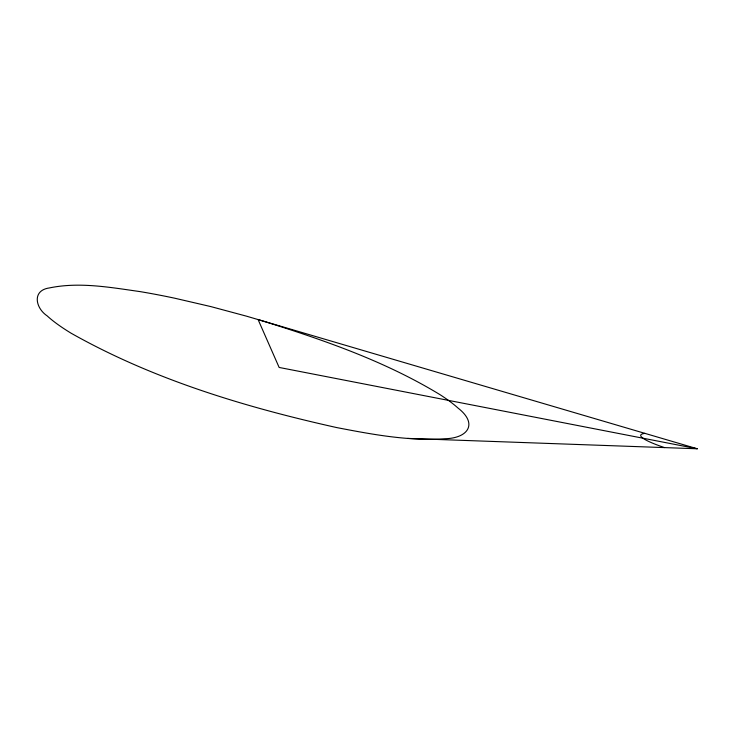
<?xml version="1.0" encoding="UTF-8"?>
<svg xmlns="http://www.w3.org/2000/svg" width="734" height="734" viewBox="0 0 734 734"><rect width="100%" height="100%" fill="white"/><g stroke="black" fill="none" stroke-linecap="round" stroke-linejoin="round"><path stroke-width="1.1" d="M407.673 438.4L697.3 448.777L246.496 316.171L210.722 306.564L174.628 298.188A128.386 17.203 13.5 0 0 139.965 291.591C110.192 287.389 79.4 281.728 49.508 287.911C31.727 290.306 35.452 308.069 47.141 315.859A557.262 74.666 13.5 0 0 71.106 333.208C153.323 379.597 244.927 407.113 336.658 427.564C372.276 434.418 408.563 441.29 444.988 438.73C467.815 438.271 478.412 423.857 457.988 408.031A557.904 74.749 13.5 0 0 440.134 394.736C383.809 360.422 320.786 338.943 258.084 319.547L279.14 367.45L697.3 448.777M664.564 447.602A58.179 7.799 13.5 0 1 645.012 433.39"/></g></svg>
